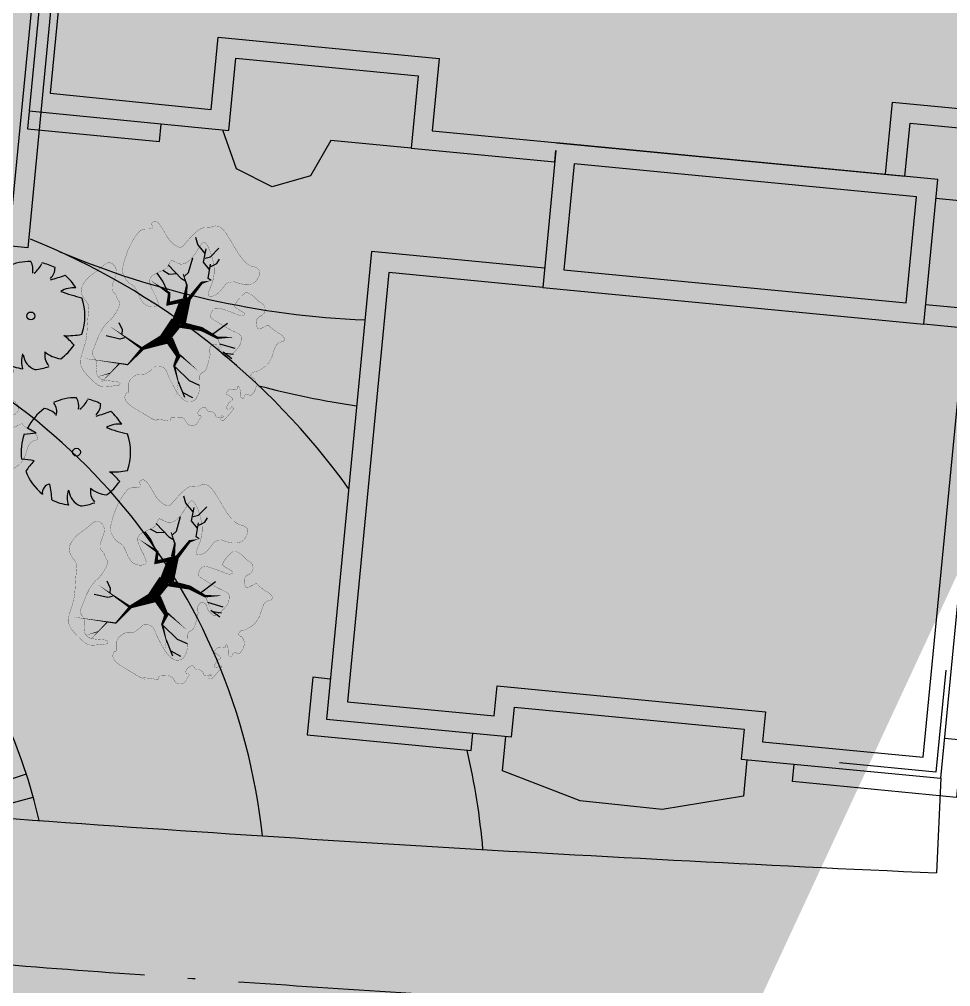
# Model space of a CAD drawing. Extents: x 302512 to 1034855, y -184136 to 410364.
# Drawn here: x 468868 to 488087, y -50571 to -30605 of the extents above; entities that cross this region are included whole.
import ezdxf

# ---------------------------------------------------------------- set-up
doc = ezdxf.new("R2010")
doc.units = 0
doc.header["$MEASUREMENT"] = 0
doc.linetypes.add('ACAD_ISO04W100', pattern=[30.5, 24, -3, 0.5, -3])
for name, color, linetype in [('2D', 3, 'Continuous'), ('WALL', 4, 'Continuous'), ('WZ', 2, 'Continuous'), ('公建', 11, 'Continuous'), ('剪力墙', 8, 'Continuous'), ('树', 80, 'Continuous'), ('环境', 8, 'Continuous'), ('红线', 20, 'Continuous'), ('绿化', 97, 'Continuous'), ('道路线', 161, 'Continuous')]:
    doc.layers.add(name, color=color, linetype=linetype)
doc.styles.add('STYLE1', font='', dxfattribs={"width": 0.75})
doc.styles.get('STYLE1').set_extended_font_data('FangSong_GB2312')

# ---------------------------------------------------------------- blocks, each defined once
blk = doc.blocks.new('A$C1DC86410')
at = {"layer": 'WZ'}
for p, q in [((21840, 9420), (21840, 1680)), ((21440, 9020), (21440, 2080)), ((21840, 1680), (12700, 1680))]:
    blk.add_line(p, q, dxfattribs=at)
blk = doc.blocks.new('A$C22384F4A')
at = {"layer": 'WZ'}
for p, q in [((701, 21316), (36, 14422)), ((1061, 20879), (472, 14780)), ((3796, 14449), (3939, 15941)), ((3939, 15941), (8498, 15502)), ((4155, 14011), (4299, 15504)), ((4299, 15504), (8062, 15142)), ((8498, 15502), (8355, 14009)), ((8062, 15142), (7918, 13649)), ((472, 14780), (3796, 14449)), ((17711, 13108), (17855, 14601)), ((17855, 14601), (22414, 14162)), ((36, 14422), (4155, 14011)), ((8355, 14009), (11610, 13695)), ((18109, 13069), (18215, 14164)), ((18215, 14164), (21977, 13802)), ((7918, 13649), (10884, 13363)), ((10907, 13602), (10635, 10775)), ((10884, 13363), (10907, 13602)), ((18786, 13004), (10923, 13761)), ((10923, 13761), (18109, 13069)), ((11282, 13325), (11072, 11135)), ((18350, 12644), (11282, 13325)), ((18499, 10018), (18786, 13004)), ((18139, 10455), (18350, 12644)), ((7102, 11516), (6170, 1862)), ((10673, 11173), (7102, 11516)), ((7462, 11079), (6607, 2222)), ((10635, 10775), (7462, 11079)), ((11072, 11135), (18139, 10455)), ((10635, 10775), (18499, 10018)), ((19783, 10296), (18537, 10416)), ((18848, 641), (19783, 10296)), ((19347, 9936), (18499, 10018)), ((18488, 1078), (19347, 9936)), ((9633, 1931), (9692, 2548)), ((9692, 2548), (15236, 2014)), ((6607, 2222), (9633, 1931)), ((9993, 1494), (10052, 2111)), ((10052, 2111), (14796, 1654)), ((15236, 2014), (15171, 1397)), ((6170, 1862), (9993, 1494)), ((14796, 1654), (14731, 1038)), ((15171, 1397), (18488, 1078)), ((14731, 1038), (18848, 641))]:
    blk.add_line(p, q, dxfattribs=at)
for points in [[(35, 14408), (0, 14050), (2727, 13787), (2762, 14145)], [(7918, 13649), (6264, 13808), (5843, 13079), (5050, 12848), (4315, 13221), (4036, 14023)], [(21952, 12292), (21517, 11557), (20737, 11337), (20003, 11712), (19726, 12512), (18748, 12606)], [(6250, 2691), (5889, 2726), (5774, 1539), (9159, 1213), (9193, 1571)], [(14850, 1026), (14778, 274), (13099, 0), (11407, 174), (9805, 793), (9876, 1506)], [(18928, 1470), (19290, 1436), (19176, 248), (15791, 574), (15826, 932)]]:
    blk.add_lwpolyline(points, dxfattribs=at)
blk = doc.blocks.new('Plant37')
for p, q in [((866, 925), (943, 1002)), ((943, 1002), (1267, 1110)), ((958, 879), (1005, 786)), ((1005, 786), (1159, 678)), ((573, -584), (774, -723)), ((774, -723), (989, -815)), ((327, -1000), (419, -1000)), ((388, -1092), (358, -1215)), ((419, -1000), (866, -1123)), ((573, -1046), (727, -938)), ((727, -938), (912, -938)), ((358, -1215), (450, -1569))]:
    blk.add_line(p, q)
for points in [[(-783, 2218, 5, 5, -0.010582), (-861, 2177, 5, 5, -0.011323), (-937, 2141, 5, 5, -0.027315), (-1038, 2103, 5, 5, 0.051598), (-1091, 2080, 5, 5, 0.480166), (-1099, 2027, 5, 5, -0.458014), (-1106, 1972, 5, 5, 0), (-1199, 1910, 5, 5, 0), (-1245, 1879, 5, 5, -0.318327), (-1445, 1885, 5, 5, 0.351539), (-1630, 1879, 5, 5, 0.047183), (-1684, 1823, 5, 5, 0.170388), (-1692, 1802, 5, 5, 0), (-1692, 1679, 5, 5, 0), (-1692, 1602, 5, 5, 0.68832), (-1652, 1587, 5, 5, -0.449994), (-1599, 1587, 5, 5, -0.085014), (-1572, 1543, 5, 5, -0.132723), (-1568, 1510, 5, 5, -0.024522), (-1576, 1473, 5, 5, -0.034533), (-1584, 1448, 5, 5, -0.020178), (-1599, 1415, 5, 5, -0.022878), (-1614, 1387, 5, 5, -0.057644), (-1633, 1363, 5, 5, -0.12948), (-1645, 1356, 5, 5, -0.129422), (-1660, 1356, 5, 5, -0.039123), (-1707, 1371, 5, 5, -0.032546), (-1723, 1379, 5, 5, 0.035607), (-1738, 1387, 5, 5, 0.261287), (-1796, 1380, 5, 5, -0.175619), (-1876, 1356, 5, 5, -0.033807), (-1929, 1363, 5, 5, -0.069411), (-1953, 1371, 5, 5, -0.14494), (-1968, 1385, 5, 5, 0.123466), (-1984, 1402, 5, 5, 0.182971), (-2026, 1410, 5, 5, 0.13715), (-2077, 1387, 5, 5, 0.21362), (-2100, 1337, 5, 5, -0.352264), (-2123, 1310, 5, 5, -0.888751), (-2136, 1350, 5, 5, 0.478602), (-2123, 1402, 5, 5, 0.287743), (-2164, 1418, 5, 5, 0.259699), (-2200, 1387, 5, 5, 0.028019), (-2215, 1337, 5, 5, 0.019329), (-2231, 1264, 5, 5, 0.000643), (-2239, 1216, 5, 5, 0.00067), (-2246, 1171, 5, 5, 0.009535), (-2255, 1110, 5, 5, 0.009472), (-2262, 1048, 5, 5, 1.153285), (-2187, 1052, 5, 5, -0.570647), (-2123, 1110, 5, 5, -0.039437), (-2095, 1098, 5, 5, -0.284152), (-2092, 1094, 5, 5, 0), (-2092, 1002, 5, 5, 0), (-2092, 971, 5, 5, -0.170565), (-2119, 896, 5, 5, 0.3015), (-2123, 848, 5, 5, 0.072668), (-2116, 838, 5, 5, 0.088669), (-2108, 832, 5, 5, 0.072504), (-2086, 826, 5, 5, 0.018369), (-2000, 817, 5, 5, 0.042493), (-1963, 818, 5, 5, -0.063161), (-1938, 817, 5, 5, -0.324402), (-1919, 798, 5, 5, -0.106398), (-1923, 725, 5, 5, -0.05134), (-1939, 682, 5, 5, -0.101362), (-1953, 663, 5, 5, -0.143698), (-1987, 648, 5, 5, 0.110266), (-2030, 632, 5, 5, 0.053512), (-2070, 600, 5, 5, 0.074348), (-2092, 571, 5, 5, 0.395189), (-2082, 534, 5, 5, -0.844019), (-2092, 509, 5, 5, -0.061739), (-2108, 515, 5, 5, -0.055065), (-2123, 524, 5, 5, -0.025417), (-2137, 537, 5, 5, -0.007239), (-2185, 586, 5, 5, -0.070788), (-2224, 642, 5, 5, 0.076139), (-2262, 694, 5, 5, 0.833124), (-2333, 646, 5, 5, -0.50771), (-2385, 555, 5, 5, -0.059771), (-2402, 556, 5, 5, 0.074232), (-2416, 555, 5, 5, 0.262258), (-2459, 521, 5, 5, 0.113708), (-2477, 401, 5, 5, 0.090374), (-2446, 278, 5, 5, 0.117452), (-2385, 201, 5, 5, 0.032598), (-2339, 169, 5, 5, 0.053485), (-2308, 155, 5, 5, 0.16946), (-2268, 155, 5, 5, -0.179353), (-2231, 155, 5, 5, -0.277181), (-2198, 113, 5, 5, -0.171794), (-2215, 32, 5, 5, -0.107614), (-2251, -5, 5, 5, 0.093232), (-2292, -45, 5, 5, 0.062292), (-2386, -221, 5, 5, 0.082965), (-2416, -368, 5, 5, 0.008276), (-2416, -407, 5, 5, 0.008338), (-2416, -445, 5, 5, 0.064312), (-2395, -574, 5, 5, -0.042237), (-2354, -769, 5, 5, -0.265244), (-2430, -950, 5, 5, 0.574264), (-2416, -1061, 5, 5, 0.107491), (-2284, -1086, 5, 5, -0.052948), (-2015, -1108, 5, 5, -0.035626), (-1946, -1126, 5, 5, 0.339613), (-1938, -1123, 5, 5, 0), (-1876, -1031, 5, 5, 0), (-1815, -938, 5, 5, -0.130509), (-1809, -933, 5, 5, -0.033209), (-1784, -923, 5, 5, -0.242207), (-1755, -927, 5, 5, -0.062251), (-1676, -1000, 5, 5, -0.35254), (-1671, -1218, 5, 5, 0.365606), (-1661, -1431, 5, 5, 0.009314), (-1635, -1458, 5, 5, 0.056929), (-1630, -1462, 5, 5, 0.059079), (-1583, -1484, 5, 5, 0.067477), (-1537, -1492, 5, 5, 0.022194), (-1518, -1493, 5, 5, -0.015653), (-1491, -1492, 5, 5, -0.069561), (-1386, -1510, 5, 5, 0.051672), (-1245, -1539, 5, 5, 0.069341), (-1131, -1534, 5, 5, 0.129943), (-1075, -1508, 5, 5, 0.117803), (-1061, -1489, 5, 5, 0.028536), (-1029, -1400, 5, 5, 0.096811), (-1002, -1129, 5, 5, 0.38665), (-1060, -1077, 5, 5, 0), (-1229, -1077, 5, 5, 0), (-1291, -1077, 5, 5, -0.575964), (-1316, -1033, 5, 5, -0.212269), (-1229, -969, 5, 5, -0.004359), (-1182, -959, 5, 5, -0.006979), (-1152, -954, 5, 5, -0.001547), (-1124, -949, 5, 5, 0.000673), (-1060, -938, 5, 5, 0.024247), (-767, -875, 5, 5, 0.062295), (-659, -830, 5, 5, 0.200808), (-617, -776, 5, 5, 0.115818), (-613, -661, 5, 5, 0.067383), (-638, -587, 5, 5, 0.193741), (-659, -569, 5, 5, 0.07589), (-703, -560, 5, 5, 0.009398), (-1060, -553, 5, 5, 0.032335), (-1369, -573, 5, 5, -0.082163), (-1491, -569, 5, 5, -0.170699), (-1520, -551, 5, 5, -0.062811), (-1568, -476, 5, 5, -0.136817), (-1601, -290, 5, 5, -0.088927), (-1522, -14, 5, 5, -0.021555), (-1485, 54, 5, 5, -0.139064), (-1476, 63, 5, 5, -0.151554), (-1458, 66, 5, 5, -0.025245), (-1353, 47, 5, 5, -0.144827), (-1213, -32, 5, 5, 0.205899), (-1106, -76, 5, 5, 0.354177), (-1020, -5, 5, 5, 0.22458), (-1060, 155, 5, 5, 0.075452), (-1092, 184, 5, 5, -0.152835), (-1106, 201, 5, 5, -0.014694), (-1122, 246, 5, 5, -0.007029), (-1152, 340, 5, 5, -0.006853), (-1171, 406, 5, 5, -0.004485), (-1199, 509, 5, 5, -0.210994), (-1171, 674, 5, 5, 0.287872), (-1168, 802, 5, 5, 0.023673), (-1196, 845, 5, 5, -0.020764), (-1229, 894, 5, 5, -0.010532), (-1253, 935, 5, 5, -0.004462), (-1306, 1033, 5, 5, -0.122999), (-1365, 1268, 5, 5, -0.209572), (-1306, 1402, 5, 5, -0.081805), (-1234, 1449, 5, 5, -0.103903), (-1168, 1464, 5, 5, -0.032041), (-1101, 1460, 5, 5, -0.037032), (-1044, 1448, 5, 5, -0.053623), (-854, 1372, 5, 5, -0.028284), (-521, 1171, 5, 5, -0.026985), (-448, 1115, 5, 5, 0.040041), (-397, 1079, 5, 5, 0.11474), (-323, 1054, 5, 5, 0.092745), (-228, 1063, 5, 5, 0.085358), (-151, 1100, 5, 5, 0.146581), (-120, 1140, 5, 5, 0.043191), (-105, 1192, 5, 5, -0.03947), (-89, 1248, 5, 5, -0.012827), (-73, 1288, 5, 5, -0.007348), (-43, 1356, 5, 5, -0.184155), (56, 1452, 5, 5, 0.160917), (173, 1556, 5, 5, 0.102254), (226, 1715, 5, 5, 0.165975), (204, 1818, 5, 5, 0), (157, 1895, 5, 5, 0), (111, 1972, 5, 5, -0.376007), (118, 2011, 5, 5, 0.242782), (142, 2064, 5, 5, 0.134176), (113, 2150, 5, 5, 0.146317), (49, 2203, 5, 5, 0.01995), (-11, 2226, 5, 5, 0.039273), (-43, 2233, 5, 5, 0.010066), (-136, 2247, 5, 5, 0.031078), (-166, 2249, 5, 5, 0), (-505, 2249, 5, 5, 0), (-628, 2249, 5, 5, 0.019182), (-705, 2246, 5, 5, 0.011888), (-829, 2233, 5, 5, 0)], [(650, 1510, 30, 0, 0), (789, 2126, 0, 0, 0)], [(-14, -48, 300, 250, 0), (34, 463, 250, 80, 0), (358, 909, 80, 30, 0), (465, 1433, 30, 0, 0), (1451, 1849, 0, 0, 0)], [(727, 1833, 20, 0, 0), (943, 2064, 0, 0, 0)], [(-74, 401, 200, 100, 0), (-474, 632, 100, 50, 0), (-505, 879, 50, 20, 0), (-798, 1171, 5, 0, 0), (-952, 1571, 0, 0, 0)], [(388, 925, 60, 0, 0), (1313, 863, 0, 0, 0)], [(-490, 586, 40, 0, 0), (-1091, 694, 0, 0, 0)], [(-1029, -245, 10, 0, 0), (-1337, -14, 0, 310, 0)], [(-135, -45, 150, 100, 0), (-613, -215, 100, 60, 0), (-1044, -230, 60, 10, 0), (-1353, -430, 10, 10, 0)], [(-74, -30, 350, 250, 0), (80, -615, 100, 80, 0), (388, -322, 80, 60, 0), (496, -553, 60, 0, 0), (1035, -584, 0, 0, 0)], [(19, -676, 90, 60, 0), (-43, -1169, 60, 0, 0), (-197, -1323, 0, 0, 0)], [(111, -646, 100, 40, 0), (234, -938, 40, 20, 0), (450, -1123, 20, 20, 0)]]:
    blk.add_lwpolyline(points, format="xyseb")
at = {"const_width": 5}
for points in [[(435, 2003), (509, 2060), (570, 2107), (621, 2143), (663, 2171), (699, 2191), (730, 2206), (759, 2214), (786, 2219), (815, 2221), (845, 2221), (876, 2218), (910, 2213), (945, 2207), (982, 2199), (1022, 2190), (1064, 2180), (1108, 2169), (1154, 2156), (1201, 2143), (1248, 2127), (1293, 2110), (1336, 2089), (1375, 2065), (1410, 2038), (1441, 2008), (1466, 1974), (1487, 1937), (1505, 1898), (1520, 1858), (1533, 1817), (1544, 1775), (1554, 1733), (1564, 1692), (1573, 1651), (1583, 1611), (1593, 1571), (1604, 1530), (1616, 1489), (1630, 1447), (1647, 1405), (1665, 1361), (1685, 1316), (1707, 1271), (1730, 1226), (1753, 1181), (1777, 1136), (1799, 1093), (1821, 1051), (1842, 1010), (1861, 971), (1879, 935), (1895, 900), (1910, 868), (1924, 838), (1938, 811), (1950, 786), (1961, 765), (1972, 745), (1983, 728), (1996, 713), (2010, 699), (2028, 686), (2048, 673), (2073, 661), (2102, 648), (2135, 634), (2169, 619), (2205, 602), (2240, 583), (2274, 561), (2304, 534), (2330, 504), (2350, 469), (2365, 430), (2375, 388), (2380, 343), (2381, 297), (2378, 250), (2372, 203), (2363, 158), (2351, 113), (2337, 70), (2322, 28), (2305, -13), (2288, -53), (2271, -93), (2255, -133), (2240, -173), (2226, -214), (2213, -254), (2200, -293), (2187, -329), (2172, -363), (2155, -392), (2135, -417), (2111, -435), (2083, -447), (2052, -453), (2018, -452), (1984, -445), (1950, -431), (1917, -412), (1888, -387), (1862, -356), (1842, -319), (1826, -279), (1813, -236), (1803, -191), (1795, -147), (1788, -104), (1780, -63), (1772, -27), (1763, 4), (1752, 30), (1740, 51), (1727, 69), (1714, 83), (1700, 94), (1686, 102), (1672, 109), (1659, 114), (1646, 118), (1634, 121), (1622, 125), (1610, 128), (1598, 132), (1586, 136), (1575, 142), (1563, 150), (1551, 158), (1540, 168), (1528, 178), (1515, 189), (1502, 199), (1489, 208), (1475, 217), (1460, 224), (1445, 231), (1430, 238), (1415, 247), (1401, 260), (1389, 276), (1378, 297), (1369, 324), (1363, 358), (1358, 398), (1356, 441), (1355, 487), (1356, 532), (1358, 576), (1361, 617), (1364, 653), (1368, 682), (1373, 707), (1378, 727), (1383, 745), (1388, 761), (1394, 778), (1399, 796), (1405, 817), (1411, 842), (1416, 871), (1421, 904), (1425, 941), (1428, 980), (1430, 1022), (1430, 1066), (1428, 1112), (1424, 1160), (1419, 1209), (1412, 1258), (1404, 1306), (1396, 1352), (1388, 1396), (1381, 1437), (1374, 1474), (1369, 1506), (1365, 1534), (1361, 1559), (1357, 1579), (1353, 1598), (1347, 1614), (1340, 1628), (1331, 1641), (1319, 1653), (1305, 1664), (1289, 1675), (1272, 1686), (1255, 1696), (1237, 1705), (1219, 1714), (1202, 1723), (1187, 1731), (1172, 1740), (1158, 1749), (1146, 1759), (1134, 1769), (1123, 1781), (1112, 1795), (1102, 1810), (1093, 1827), (1084, 1846), (1075, 1866), (1066, 1887), (1058, 1908), (1049, 1928), (1040, 1947), (1030, 1964), (1020, 1979), (1010, 1993), (999, 2004), (988, 2014), (976, 2023), (964, 2031), (951, 2038), (938, 2044), (924, 2049), (910, 2054), (895, 2058), (879, 2061), (861, 2062), (843, 2062), (823, 2060), (802, 2056), (779, 2051), (755, 2043), (730, 2034), (705, 2024), (679, 2013), (655, 2002), (631, 1990), (609, 1979), (589, 1969), (570, 1960), (553, 1951), (537, 1943), (522, 1936), (508, 1929), (494, 1923), (481, 1918), (467, 1913), (454, 1910), (441, 1907), (429, 1906), (418, 1906), (408, 1908), (399, 1911), (391, 1917), (385, 1924), (382, 1933), (381, 1943), (383, 1954), (389, 1966), (399, 1978), (414, 1991), (435, 2003)], [(-659, -1585), (-818, -1619), (-938, -1661), (-1025, -1710), (-1084, -1763), (-1120, -1818), (-1139, -1872), (-1146, -1924), (-1145, -1971), (-1141, -2011), (-1135, -2045), (-1127, -2073), (-1117, -2096), (-1106, -2114), (-1093, -2128), (-1078, -2139), (-1062, -2147), (-1046, -2152), (-1028, -2156), (-1010, -2158), (-991, -2159), (-974, -2158), (-957, -2156), (-941, -2153), (-926, -2149), (-914, -2145), (-902, -2141), (-891, -2137), (-879, -2133), (-865, -2129), (-850, -2126), (-831, -2124), (-808, -2124), (-781, -2125), (-748, -2127), (-710, -2133), (-667, -2143), (-618, -2156), (-564, -2175), (-503, -2199), (-436, -2229), (-363, -2266), (-285, -2307), (-204, -2351), (-123, -2395), (-43, -2437), (34, -2475), (105, -2507), (170, -2529), (226, -2541), (275, -2544), (315, -2539), (349, -2528), (377, -2513), (400, -2496), (418, -2477), (432, -2460), (443, -2445), (452, -2432), (459, -2421), (466, -2412), (472, -2404), (480, -2396), (489, -2390), (501, -2383), (516, -2376), (534, -2368), (554, -2357), (576, -2344), (598, -2327), (620, -2305), (642, -2277), (663, -2242), (683, -2200), (700, -2152), (716, -2099), (731, -2044), (744, -1989), (755, -1934), (765, -1882), (774, -1834), (781, -1791), (787, -1755), (793, -1723), (800, -1697), (808, -1675), (818, -1657), (830, -1642), (845, -1631), (865, -1623), (887, -1617), (912, -1614), (939, -1613), (966, -1613), (995, -1615), (1023, -1619), (1051, -1623), (1077, -1629), (1103, -1635), (1128, -1642), (1154, -1651), (1181, -1662), (1209, -1675), (1240, -1690), (1274, -1708), (1312, -1728), (1351, -1751), (1393, -1774), (1435, -1797), (1476, -1818), (1516, -1836), (1554, -1852), (1588, -1862), (1617, -1867), (1642, -1867), (1664, -1863), (1681, -1856), (1695, -1846), (1706, -1835), (1713, -1823), (1719, -1811), (1721, -1800), (1722, -1789), (1720, -1780), (1717, -1771), (1713, -1762), (1707, -1754), (1700, -1746), (1693, -1739), (1685, -1731), (1677, -1723), (1670, -1715), (1664, -1707), (1659, -1699), (1656, -1690), (1656, -1681), (1659, -1672), (1666, -1662), (1676, -1652), (1688, -1641), (1702, -1631), (1718, -1620), (1735, -1609), (1752, -1598), (1770, -1587), (1787, -1577), (1803, -1565), (1819, -1553), (1834, -1537), (1847, -1519), (1860, -1496), (1871, -1468), (1880, -1433), (1888, -1393), (1894, -1345), (1898, -1293), (1900, -1236), (1900, -1175), (1898, -1112), (1893, -1046), (1885, -979), (1876, -912), (1863, -845), (1850, -780), (1835, -717), (1820, -658), (1804, -604), (1789, -556), (1775, -515), (1762, -481), (1750, -454), (1739, -432), (1727, -415), (1714, -401), (1701, -389), (1685, -378), (1667, -366), (1647, -353), (1623, -338), (1599, -324), (1572, -309), (1545, -296), (1517, -284), (1489, -275), (1462, -268), (1435, -265), (1409, -264), (1383, -264), (1356, -264), (1328, -261), (1299, -256), (1267, -246), (1233, -230), (1196, -207), (1156, -180), (1114, -149), (1070, -118), (1025, -87), (979, -60), (933, -39), (887, -25), (841, -20), (796, -23), (754, -32), (714, -47), (678, -65), (647, -86), (621, -107), (602, -127), (588, -145), (582, -161), (580, -176), (583, -189), (590, -201), (600, -212), (612, -224), (625, -235), (638, -247), (653, -259), (670, -273), (689, -288), (712, -304), (738, -323), (769, -343), (804, -366), (845, -391), (889, -419), (934, -450), (977, -483), (1015, -519), (1045, -557), (1066, -597), (1074, -640), (1068, -686), (1050, -733), (1023, -781), (991, -830), (956, -879), (923, -927), (893, -973), (871, -1018), (859, -1060), (854, -1099), (856, -1134), (861, -1166), (866, -1194), (870, -1218), (870, -1237), (863, -1251), (849, -1260), (827, -1266), (799, -1268), (766, -1270), (732, -1272), (696, -1275), (661, -1281), (627, -1292), (597, -1309), (571, -1330), (547, -1356), (527, -1386), (510, -1419), (495, -1455), (483, -1494), (473, -1533), (465, -1574), (460, -1616), (456, -1658), (453, -1700), (451, -1741), (450, -1782), (450, -1823), (450, -1862), (450, -1900), (449, -1935), (446, -1966), (440, -1993), (430, -2014), (415, -2029), (395, -2036), (368, -2034), (333, -2022), (293, -2002), (247, -1975), (198, -1941), (148, -1901), (96, -1858), (46, -1812), (-2, -1764), (-46, -1716), (-87, -1667), (-123, -1617), (-156, -1566), (-185, -1514), (-210, -1461), (-231, -1406), (-248, -1349), (-262, -1290), (-273, -1232), (-282, -1176), (-291, -1123), (-300, -1076), (-311, -1037), (-324, -1007), (-341, -989), (-362, -984), (-387, -991), (-414, -1009), (-441, -1036), (-468, -1071), (-492, -1112), (-512, -1159), (-527, -1209), (-536, -1261), (-541, -1314), (-546, -1365), (-551, -1414), (-561, -1457), (-578, -1493), (-605, -1521), (-644, -1539)]]:
    blk.add_lwpolyline(points, dxfattribs=at)
for points in [[(-783, 1156), (-1106, 1402)], [(-1014, 1325), (-1276, 1310)], [(-551, 894), (-998, 1002), (-1260, 971)], [(-1337, -14), (-1599, 16)], [(-1399, -14), (-1584, -91)], [(-1168, -138), (-1537, -230)], [(-906, -245), (-1075, -661)], [(-212, -1338), (-120, -1338), (3, -1662)], [(-28, -1616), (-120, -1754), (-120, -1877)], [(-28, -1539), (173, -1616), (281, -1924)], [(188, -1723), (96, -1816), (34, -2093)], [(250, -1816), (512, -1908), (635, -2031)]]:
    blk.add_lwpolyline(points)
blk = doc.blocks.new('_F11KBG')
at = {"xscale": 0.08960000000000001, "yscale": 0.08960000000000001, "zscale": 0.08960000000000001, "rotation": 180}
blk.add_blockref('Plant37', (-1.3, -4.3), dxfattribs=at)
at = {"style": 'STYLE1', "flags": 9}
for tag in ['XSIZE', 'YSIZE']:
    blk.add_attdef(tag, (0, 0), '', height=0.5, dxfattribs=at)
blk = doc.blocks.new('W')
at = {"layer": '环境'}
blk.add_line((0, 1500), (0, 0), dxfattribs=at)
blk = doc.blocks.new('M_F13')
for p, q in [((-515.2, 179.5), (-397.3, 192.8)), ((-484.2, 239.4), (-484.2, 239.4)), ((-397.3, 192.8), (-484.2, 239.4))]:
    blk.add_line(p, q)
blk.add_circle((-3.1, 3.1), 38.2)
for centre, radius, start, end in [((-8.4, 3.4), 532.2, 89.33215, 114.38564), ((-325.4, 399.2), 130, 343.65549, 39.76), ((-174.8, 449.1), 193, 352.07749, 26.61284), ((-84.6, 589.5), 201.8, 304.18683, 338.5411), ((-8.4, 3.4), 530.6, 62.87665, 77.70213), ((79.9, 476.3), 153.7, 315.84539, 359.76505), ((-8.4, 3.4), 526.7, 126.07508, 153.62454), ((-355.5, 207.8), 224.4, 48.52033, 80.51513), ((-244.4, 1929.2), 1632.2, 285.43975, 290.70994), ((-8.4, 3.4), 523.3, 31.40984, 49.47525), ((411.9, 44.1), 233.6, 83.53226, 121.6544), ((958.8, 2090.9), 1965.5, 250.08649, 256.34511), ((-8.4, 3.4), 536.5, 160.84261, 187.275), ((-8.4, 3.4), 533.6, 340.33073, 19.42997), ((-610.2, -941.9), 880.1, 77.37282, 85.46489), ((-4.5, -499.5), 586.7, 134.77817, 147.33147), ((-8.4, 3.4), 524.2, 200.8103, 231.43916), ((357.6, 465.1), 655.6, 266.7455, 282.01463), ((-8.4, 3.4), 514.1, 305.39404, 326.24638), ((-0.1, -630.5), 545.2, 39.65359, 53.99299), ((-250.9, -395.6), 87.2, 97.74104, 188.81075), ((-1350.5, -519.1), 1107.8, 2.94646, 10.92381), ((125, -442.2), 220.3, 160.60085, 199.39915), ((100.3, -356.5), 177.9, 186.19115, 248.49517), ((295.6, -375.7), 163.5, 170.63138, 220.62782), ((325.4, -117.7), 300.2, 230.45823, 263.10928), ((-8.4, 3.4), 521.9, 243.14983, 261.83562), ((-8.4, 3.4), 527.3, 274.72362, 290.3277)]:
    blk.add_arc(centre, radius, start, end)
at = {"width": 0.8, "flags": 9}
for tag, p in [('XSIZE', (-62.5, 12.5)), ('YSIZE', (9.4, 6.2))]:
    blk.add_attdef(tag, p, '', height=0.2, dxfattribs=at)

msp = doc.modelspace()

# ---------------------------------------------------------------- hatches: boundary and pattern name
at = {"linetype": 'ByBlock', "lineweight": 5}
h = msp.add_hatch(color=256, dxfattribs=at)
h.paths.add_polyline_path([(449238, -10247), (447442, -10200), (447475, -8963), (449271, -9010)], flags=16)
h.paths.add_polyline_path([(446475, -11002), (448198, -14687), (450305, -11104)], flags=17)
edge = h.paths.add_edge_path()
edge.add_line((499629, -17475), (302512, -12264))
edge.add_line((449254, -8002), (445944, -133199))
at = {"layer": '环境'}
h = msp.add_hatch(dxfattribs=at)
h.set_pattern_fill('ANGLE,_O', color=256, scale=3000)
h.set_pattern_definition([(0, (-609984.1, -119640.8), (0, 825), [600, -225]), (90, (-609984.1, -119640.8), (-825, 5e-14), [600, -225])])
edge = h.paths.add_edge_path()
edge.add_arc((456453, -20483), 6000, 82.9061, 136.7172, ccw=False)
edge.add_arc((529231, 564350), 583344, 262.906442, 271.313904)
edge.add_arc((556282, -32331), 19210, 135.391, 143.8506)
edge.add_arc((523140, 498265), 519563, 267.02239, 271.94467, ccw=False)
edge.add_line((496151, -20597), (452085, -16369))
edge = h.paths.add_edge_path()
edge.add_arc((557649, -28887), 12195, 122.3331, 138.4177, ccw=False)
edge.add_line((551127, -18583), (563157, -18007))
edge.add_arc((576762, 6334), 27885, 240.7978, 252.532)
edge.add_arc((-697885, 47187662), 47224907, 271.512912, 271.5364982, ccw=False)
edge.add_line((548958, -20782), (548527, -20793))
edge = h.paths.add_edge_path()
edge.add_line((626587, -14296), (626866, -14066))
edge.add_arc((622239, -17885), 6000, 39.539, 100.4384)
edge.add_arc((577050, 207323), 223698, 274.29143, 281.3703, ccw=False)
edge.add_arc((576762, 6334), 27885, 294.3952, 307.637, ccw=False)
edge.add_arc((-3202814, 30587041), 30840005, 277.0611025, 277.1188975)
edge.add_line((619150, -15221), (626587, -14296))

# ---------------------------------------------------------------- linework, layer by layer
at = {"layer": '2D'}
for centre, radius, start, end in [((463488, -49059), 15005, 35.7651, 68.038), ((476765, -18622), 18204, 247.1202, 267.5934), ((461226, -48794), 12727, 6.0191, 73.2606), ((478484, -20511), 18265, 255.1747, 261.6409), ((463488, -49059), 15005, 5.0405, 12.9502)]:
    msp.add_arc(centre, radius, start, end, dxfattribs=at)
at = {"layer": '公建'}
msp.add_arc((459031, -49439), 10500, 12.6306, 303.668, dxfattribs=at)
at = {"layer": '剪力墙'}
for p, q in [((487985, -44038), (487783, -46141)), ((487783, -46141), (485792, -45949))]:
    msp.add_line(p, q, dxfattribs=at)
at = {"layer": '红线', "linetype": 'ACAD_ISO04W100', "ltscale": 300}
msp.add_arc((518364, 592751), 644790, 265.187641, 274.990826, dxfattribs=at)
at = {"layer": '道路线'}
msp.add_line((487881, -46271), (487794, -48224), dxfattribs=at)
msp.add_arc((518481, 637018), 685928, 265.619542, 267.435874, dxfattribs=at)

# ---------------------------------------------------------------- block references
for p, rotation in [((469012, -46179), 108.0873590898413), ((469156, -46658), 105.3589886368374)]:
    msp.add_blockref('W', p, dxfattribs=dict(rotation=rotation))
at = {"layer": 'WALL', "rotation": 354.5}
msp.add_blockref('A$C1DC86410', (447140, -34901), dxfattribs=at)
at = {"layer": 'WALL'}
msp.add_blockref('A$C22384F4A', (469033, -46912), dxfattribs=at)
at = {"layer": '树', "xscale": 2.111687884800001, "yscale": 2.111687884800001, "zscale": 2.111687884800001}
for p in [(469111, -36733), (470054, -39545)]:
    msp.add_blockref('M_F13', p, dxfattribs=at)
at = {"layer": '绿化', "color": 3, "xscale": 9.580032000000001, "yscale": 9.580032000000001, "zscale": 9.580032000000001, "rotation": 328.9576410589504}
for p in [(472113, -36855), (467024, -38890), (471865, -42190)]:
    msp.add_blockref('_F11KBG', p, dxfattribs=at)

doc.saveas('drawing.dxf')
